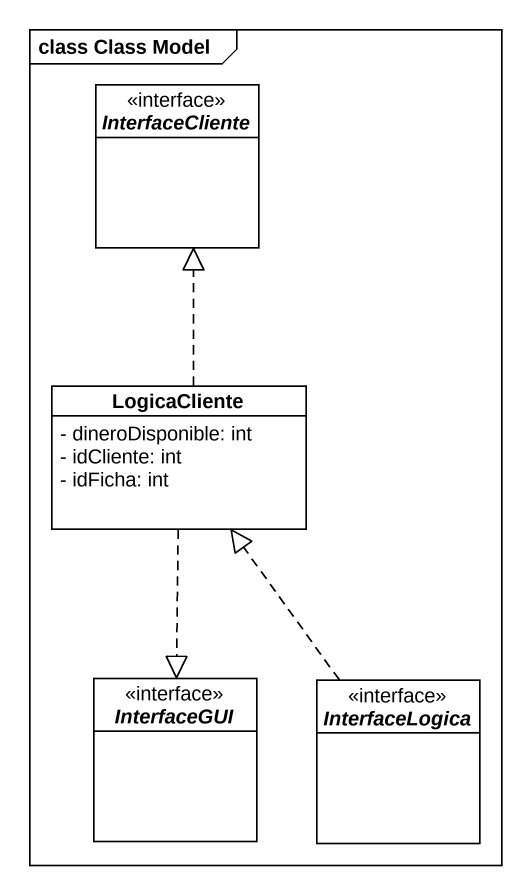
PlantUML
@startuml
mainframe class Class Model
hide circle
hide empty members
skinparam classAttributeIconSize 0
interface InterfaceCliente <<interface>>
class LogicaCliente {
  - dineroDisponible: int
  - idCliente: int
  - idFicha: int
}
interface InterfaceGUI <<interface>>
interface InterfaceLogica <<interface>>
LogicaCliente .up.|> InterfaceCliente
LogicaCliente ..|> InterfaceGUI
InterfaceLogica .up.|> LogicaCliente
@enduml
